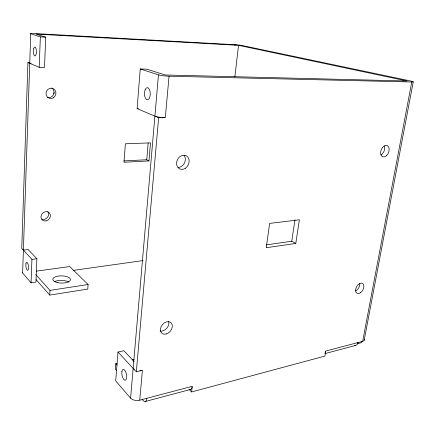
<?xml version="1.0" encoding="UTF-8"?>
<svg xmlns="http://www.w3.org/2000/svg" width="435" height="435" viewBox="0 0 435 435"><rect width="100%" height="100%" fill="white"/><g stroke="black" fill="none" stroke-linecap="round" stroke-linejoin="round"><path stroke-width="0.65" d="M29.852 62.613L27.922 62.553L21.75 248.374L31.929 259.342L31.043 282.783L35.931 282.07L36.866 258.716L28.226 249.581L23.398 250.152M31.043 282.783L22.62 273.022L30.744 33.799A5.573 0.462 4.9 0 1 34.12 33.5L235.933 44.772A4.524 0.332 6.3 0 1 242.186 45.528L411.091 81.1A6.259 0.571 7.5 0 1 411.755 81.998L362.676 341.317L325.761 351.067L324.891 356.086L191.607 391.951L189.094 389.417M411.755 81.998L169.052 76.212L165.305 117.635L158.639 117.727L137.123 108.641L140.244 68.969L146.78 69.165L165.175 74.983L407.04 80.997L238.549 45.327L35.991 34.093L45.718 37.171L44.511 67.463L39.193 67.311L40.346 36.883L30.744 33.799M53.967 93.84L54.027 92.486A5.182 4.915 -68.6 0 0 51.76 88.006M36.399 271.13L69.72 266.563L88.077 284.501L87.788 289.068L49.753 295.082L49.971 290.384L35.757 274.556M117.053 363.345L115.743 363.644L115.313 369.13L116.662 370.653M134.105 361.539L123.888 350.74L117.983 352.024L115.71 380.924L130.582 398.166A6.737 3.861 3.5 0 0 139.717 400.189L192.254 386.318L191.607 391.951M148.949 160.928L124.008 162.233L125.389 143.778L150.488 142.87L148.949 160.928L146.742 159.743L148.145 143.104M130.582 398.166L158.46 74.82L140.244 68.969M139.717 400.189L142.419 370.337L136.329 371.784L158.639 117.727M234.84 76.973L238.549 45.327M295.784 243.448L266.231 247.738L269.629 223.405L299.383 219.795L295.784 243.448L291.744 241.256L294.974 219.767M54.027 92.486L53.804 93.813A5.182 4.915 -68.6 0 1 47.611 97.402M358.081 342.421L357.853 343.628L361.681 342.611L361.909 341.415M364.198 340.181L413.25 81.851M145.181 401.532L190.41 389.477M324.853 353.644L355.77 345.406M234.612 45.071L235.933 44.772M132.131 359.924L134.1 359.479M49.971 290.384L88.077 284.501M266.307 244.878L291.744 241.256M73.493 270.363L143.153 260.56M31.929 259.342L36.866 258.716M123.899 160.912L146.742 159.743M137.123 108.641L138.412 108.636M27.922 62.553L29.743 63.32L31.037 63.358M40.346 36.883L45.718 37.171M29.743 63.32L39.193 67.311M136.329 371.784L117.983 352.024M115.743 363.644L117.097 365.15M36.018 279.569L49.753 295.082M142.245 399.553L143.142 400.564A6.922 2.925 78.1 0 0 146.861 398.302M141.603 370.495A6.829 3.632 3.8 0 1 139.852 370.625M134.176 369.195A6.829 3.632 3.8 0 1 133.616 368.793M164.403 117.629A7.612 1.387 5.4 0 1 155.436 116.346M23.224 249.913A5.089 1.865 0.6 0 1 23.131 249.429M29.547 63.222A5.508 0.669 4.4 0 1 29.705 62.885M364.182 339.534A5.601 2.409 13.6 0 1 362.676 341.317M169.052 76.212A7.743 0.968 5.7 0 1 158.46 74.82M325.614 351.697A5.824 3.665 72.6 0 1 325.135 352.785M358.021 342.546A5.628 3.746 71.1 0 1 354.77 345.461M192.139 387.025A6.639 3.159 77 0 1 189.997 389.521M22.62 273.022A5.041 1.996 0 0 1 22.359 272.245M54.364 281.701A8.809 3.659 1.1 0 1 68.697 282.065M184 155.197A7.313 5.998 -63.7 0 1 184.57 162.799A7.313 5.998 -63.7 0 1 178.415 167.464M168.677 321.541A6.917 5.117 -50.1 0 1 166.638 328.447A6.917 5.117 -50.1 0 1 160.102 330.975M359.712 283.185A5.617 3.545 -61.1 0 1 355.449 290.988M384.382 146.046A6.019 3.942 -68.7 0 1 381.011 154.952M47.834 211.638A5.002 4.372 -42.4 0 1 47.491 217.288A5.002 4.372 -42.4 0 1 41.874 219.18M166.393 333.928A6.971 5.128 -50.2 0 0 171.499 323.308A6.971 5.128 -50.2 0 0 161.184 326.56A6.971 5.128 -50.2 0 0 166.393 333.928M185.343 168.307A7.373 6.019 -63.7 0 0 186.642 155.969A7.373 6.019 -63.7 0 0 176.594 162.587A7.373 6.019 -63.7 0 0 185.343 168.307M360.533 292.695A5.655 3.545 -61.1 0 0 362.833 283.636A5.655 3.545 -61.1 0 0 355.808 288.661A5.655 3.545 -61.1 0 0 360.533 292.695M386.519 155.676A6.063 3.948 -68.7 0 0 387.536 145.703A6.063 3.948 -68.7 0 0 380.658 152.027A6.063 3.948 -68.7 0 0 386.519 155.676M33.664 48.764A4.47 1.533 89.5 0 0 34.729 55.925A4.47 1.533 89.5 0 0 36.295 49.791A4.47 1.533 89.5 0 0 33.664 48.764M145.138 89.768A6.085 2.914 89.7 0 0 146.856 99.713A6.085 2.914 89.7 0 0 150.113 91.709A6.085 2.914 89.7 0 0 145.138 89.768M121.86 371.74A5.492 2.246 79.2 0 0 124.888 380.206A5.492 2.246 79.2 0 0 125.911 372.496A5.492 2.246 79.2 0 0 121.86 371.74M57.143 282.5A8.825 3.61 1.2 0 0 70.465 279.656A8.825 3.61 1.2 0 0 57.311 276.247A8.825 3.61 1.2 0 0 57.143 282.5M25.926 263.833A4.024 1.3 83.8 0 0 27.389 270.276A4.024 1.3 83.8 0 0 28.259 264.839A4.024 1.3 83.8 0 0 25.926 263.833M46.007 220.909A5.03 4.383 -42.6 0 0 49.623 213.193A5.03 4.383 -42.6 0 0 41.423 214.846A5.03 4.383 -42.6 0 0 46.007 220.909M53.244 97.875A5.215 4.937 -68.4 0 0 53.674 88.909A5.215 4.937 -68.4 0 0 46.007 93.302A5.215 4.937 -68.4 0 0 53.244 97.875"/></g></svg>
